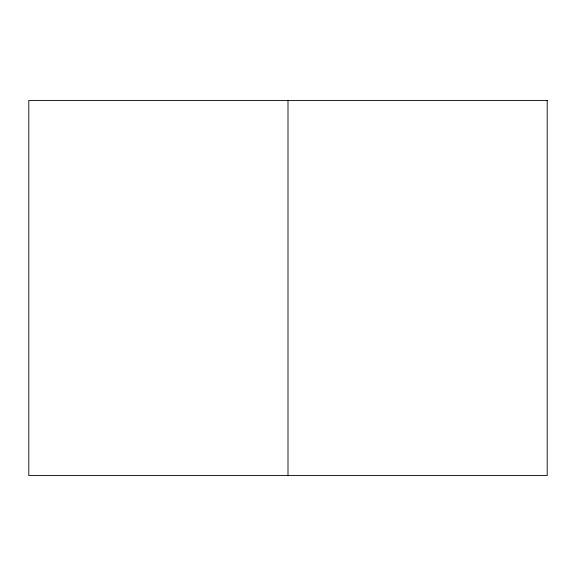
<?xml version="1.0" encoding="UTF-8"?>
<svg xmlns="http://www.w3.org/2000/svg" width="576" height="576" viewBox="0 0 576 576"><rect width="100%" height="100%" fill="white"/><g stroke="black" fill="none" stroke-linecap="round" stroke-linejoin="round"><path stroke-width="0.86" d="M288 100.418L288 475.582M547.2 100.418L28.8 100.418L28.8 475.582L547.2 475.582L547.2 100.418"/></g></svg>
